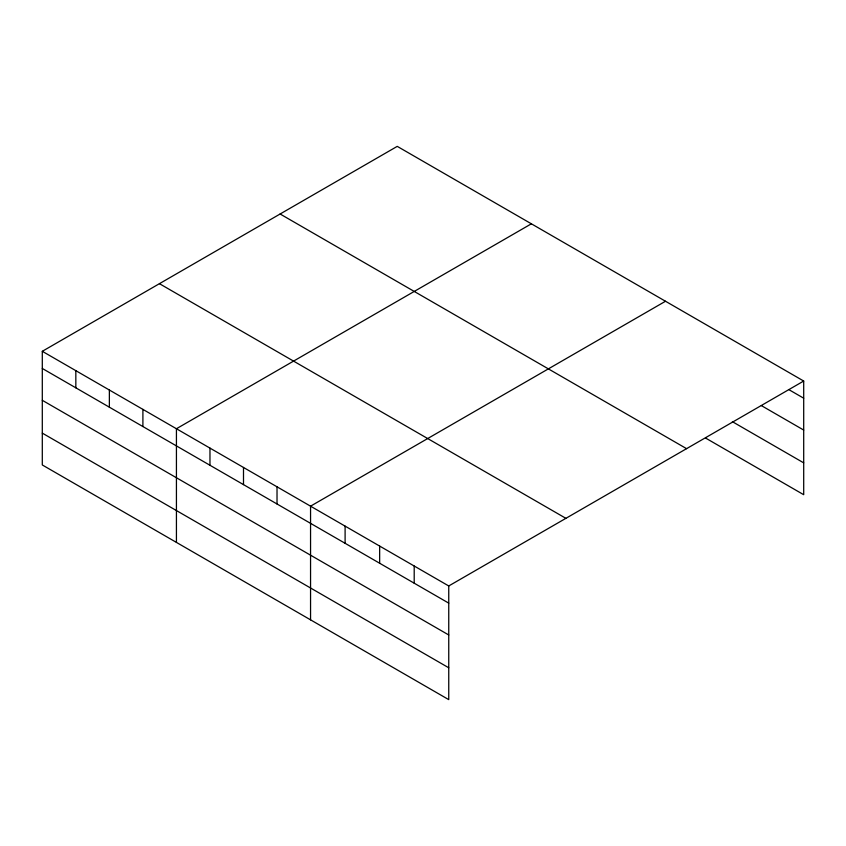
<?xml version="1.0" encoding="UTF-8"?>
<svg xmlns="http://www.w3.org/2000/svg" width="846" height="846" viewBox="0 0 846 846"><rect width="100%" height="100%" fill="white"/><g stroke="black" fill="none" stroke-linecap="round" stroke-linejoin="round"><path stroke-width="1.27" d="M42.3 351.302L448.75 585.961L448.75 699.631L42.3 464.962L42.3 351.302L397.25 146.369L803.7 381.038L803.7 494.699L705.627 438.08M531.373 223.809L176.433 428.732L176.433 542.402M665.506 301.25L310.556 506.172L310.556 619.843M448.75 585.961L803.7 381.038M789.212 389.837L803.7 398.202M761.347 405.594L803.7 430.054M732.372 421.678L803.7 462.857M280.111 213.996L686.571 448.666M159.429 283.674L565.889 518.334M42.3 368.465L448.75 603.135M42.3 400.306L448.75 634.976M42.3 433.12L448.75 667.78M414.202 566.016L414.202 583.18M379.653 546.072L379.653 563.235M345.105 526.127L345.105 543.291M277.023 486.82L277.023 503.983M243.5 467.457L243.5 484.621M209.967 448.094L209.967 465.268M142.9 409.379L142.9 426.543M109.367 390.017L109.367 407.19M75.833 370.654L75.833 387.828"/></g></svg>
